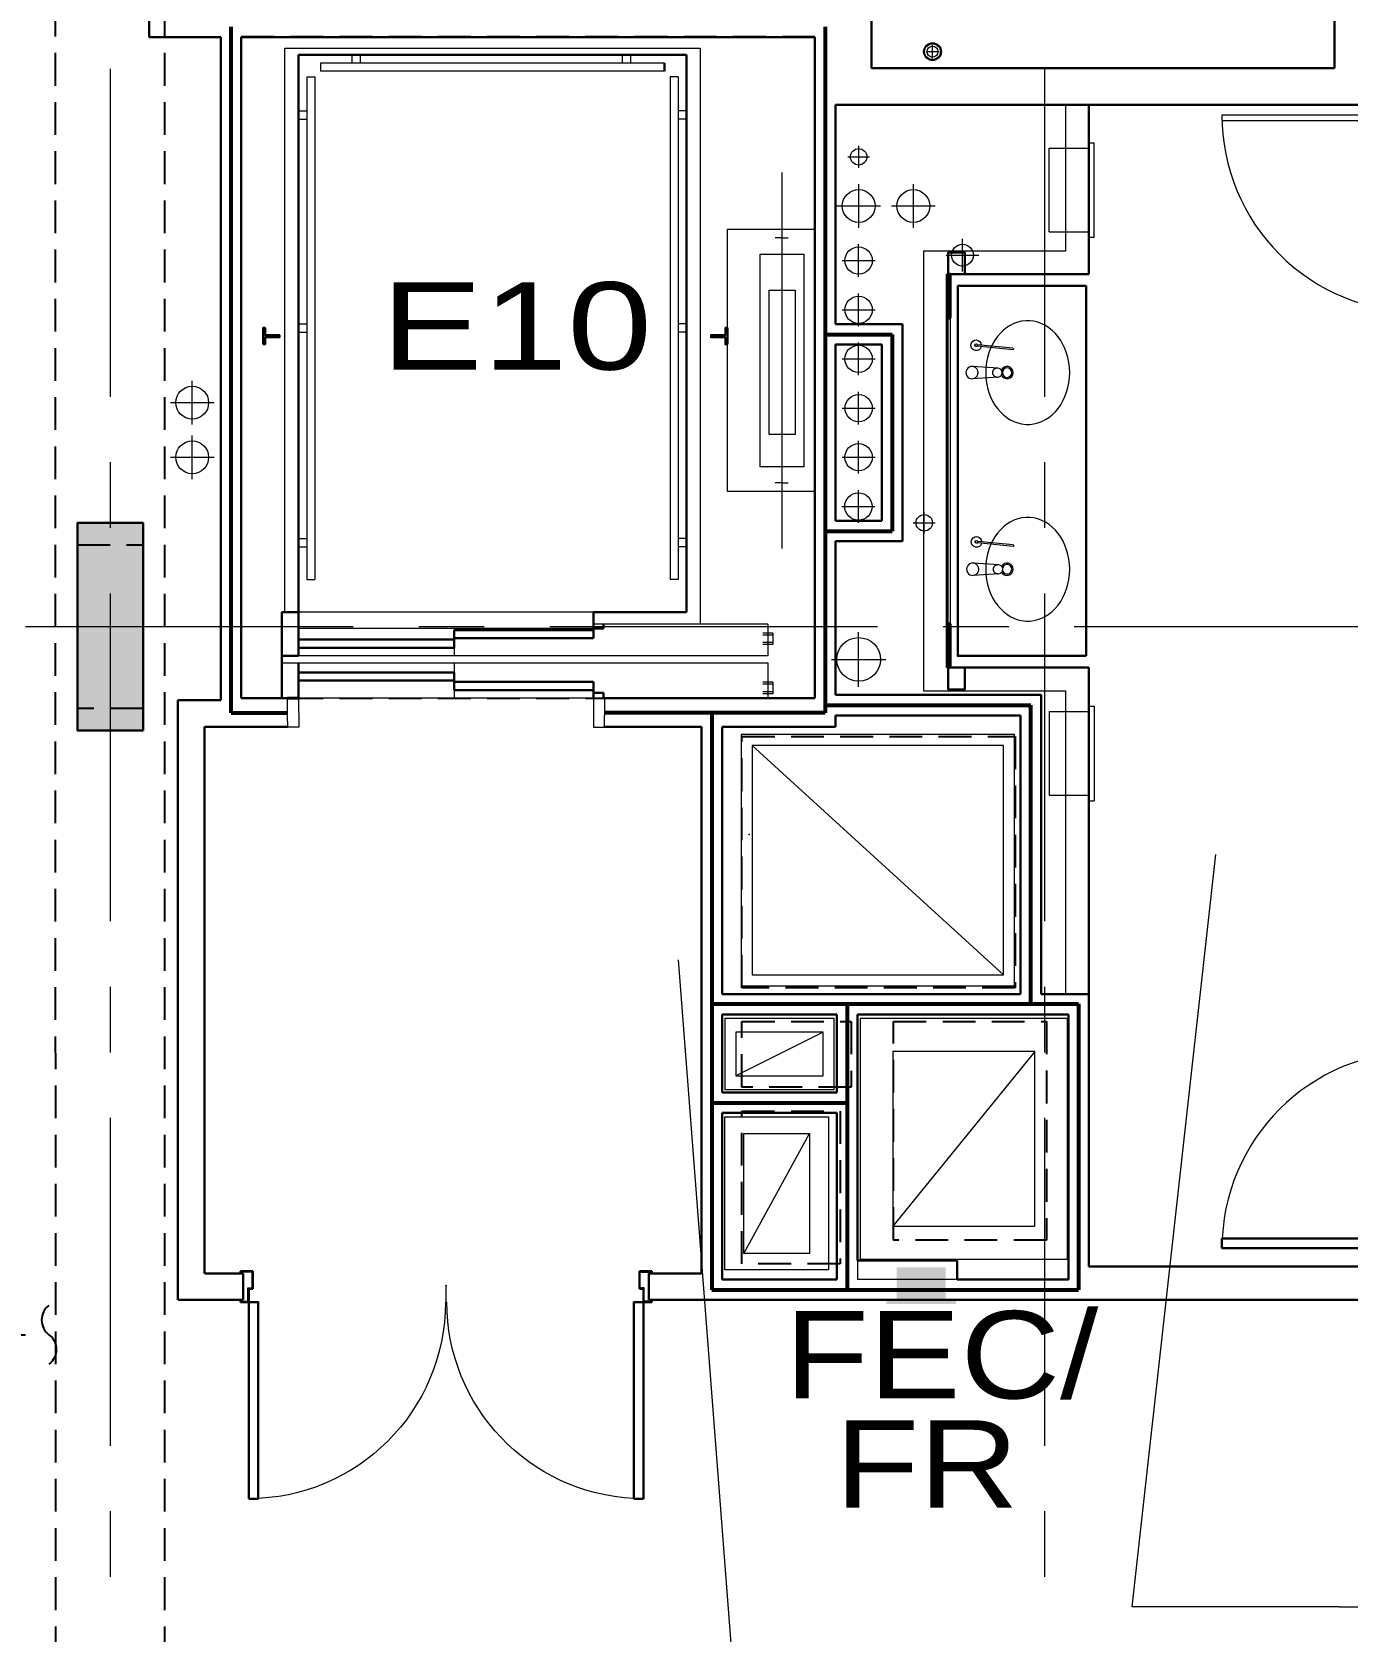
# Model space of a CAD drawing. Header units: inches. Extents: x -26500 to -19632, y -3347 to 2257.
# Drawn here: x -22155.4 to -21914.6, y 483.3 to 776 of the extents above; entities that cross this region are included whole.
import ezdxf
from ezdxf.enums import TextEntityAlignment as Align

# ---------------------------------------------------------------- set-up
doc = ezdxf.new("R2010")
doc.units = ezdxf.units.IN
doc.header["$LTSCALE"] = 48
doc.header["$MEASUREMENT"] = 0
for name, pattern in [('A105$0$CENTER', [2, 1.25, -0.25, 0.25, -0.25]), ('A105$0$DGN Style 4', [377.27725, 188.5208, -94.2604, 0.235651, -94.2604]), ('A105$0$DGN Style 5', [1319.645598, 565.562399, -754.083199]), ('DCW2', [1.25, 0.875, -0.125, 0.125, -0.125]), ('NB - 9th floor_plan$0$HIDDEN2', [0.1875, 0.125, -0.0625])]:
    doc.linetypes.add(name, pattern=pattern)
for name, color, linetype in [('A105$0$A-ANNO-IDEN', 8, 'Continuous'), ('A105$0$A-ANNO-PATT-1-5', 8, 'Continuous'), ('A105$0$A-ANNO-TEXT', 8, 'Continuous'), ('A105$0$A-COLS-COL1-5', 8, 'Continuous'), ('A105$0$A-COUNTER', 8, 'Continuous'), ('A105$0$A-DOOR', 8, 'Continuous'), ('A105$0$A-DOOR-FRAM', 8, 'Continuous'), ('A105$0$A-EQPM-FEC', 8, 'Continuous'), ('A105$0$A-FLOR-EVTR', 8, 'Continuous'), ('A105$0$A-FLOR-OPENING', 8, 'Continuous'), ('A105$0$A-FLOR-PFIX', 8, 'Continuous'), ('A105$0$A-FLOR-SLAB', 8, 'Continuous'), ('A105$0$A-FLOR-SLEEVE', 8, 'Continuous'), ('A105$0$A-FLOR-SPCL', 8, 'Continuous'), ('A105$0$A-GRID-GRDP0-15', 8, 'Continuous'), ('A105$0$A-HVAC-RDFF', 8, 'Continuous'), ('A105$0$A-WALL-FULL-INTR', 8, 'Continuous'), ('A105$0$bc105-11 - A-FLOR-LEVL', 8, 'Continuous'), ('A105$0$bc105-11 - A-WALL-FIRE', 8, 'Continuous'), ('A105$0$bc105-11 - Level 30', 8, 'Continuous'), ('A105$0$E-RISER-SLEEVE', 8, 'Continuous'), ('NB - 9th floor_plan$0$stcbeams', 1, 'NB - 9th floor_plan$0$HIDDEN2'), ('NB - 9th floor_plan$0$STCCOLS1', 1, 'NB - 9th floor_plan$0$HIDDEN2'), ('NB - 9th floor_plan$0$STSLABEDGE', 1, 'NB - 9th floor_plan$0$HIDDEN2'), ('P-Domw-Cpip', 132, 'DCW2'), ('P-Pipe-Ftng @ 96', 134, 'Continuous'), ('XREF', 7, 'Continuous')]:
    doc.layers.add(name, color=color, linetype=linetype)
doc.styles.add('A105$0$Arial', font='arial.ttf', dxfattribs={"height": 0.076839})
doc.styles.add('A105$0$style-Arial', font='arial.ttf')

# ---------------------------------------------------------------- blocks, each defined once
blk = doc.blocks.new('NB - 9th floor_plan')
at = {"layer": 'NB - 9th floor_plan$0$stcbeams', "transparency": 33554687}
for p, q in [((-22151.01, 379.16), (-22151.03, 1009.17)), ((-22131.02, 379.16), (-22131.02, 1009.17))]:
    blk.add_line(p, q, dxfattribs=at)
at = {"layer": 'NB - 9th floor_plan$0$STCCOLS1', "transparency": 33554687}
blk.add_lwpolyline([(-22135.03, 652.15), (-22147.03, 652.15), (-22147.03, 682.15), (-22135.03, 682.15)], close=True, dxfattribs=at)
at = {"layer": 'NB - 9th floor_plan$0$STSLABEDGE', "transparency": 33554687}
for points in [[(-22117.03, 654.09), (-22012.03, 654.09), (-22012.03, 775.09), (-22117.03, 775.09)], [(-21975.39, 601.07), (-22025.39, 601.07), (-22025.39, 647.07), (-21975.39, 647.07)], [(-22005.39, 582.88), (-22025.39, 582.88), (-22025.39, 594.88), (-22005.39, 594.88)], [(-21969.64, 554.88), (-21997.64, 554.88), (-21997.64, 594.9), (-21969.64, 594.9)], [(-22007.4, 550.51), (-22025.4, 550.51), (-22025.4, 578.47), (-22007.4, 578.47)]]:
    blk.add_lwpolyline(points, close=True, dxfattribs=at)
blk = doc.blocks.new('Symbol-PipeContinues-Anno')
at = {"color": 0, "linetype": 'ByBlock'}
blk.add_lwpolyline([(0, 0.056, 0.5), (0, 0, -0.5), (0, -0.056)], format="xyb", dxfattribs=at)
blk = doc.blocks.new('A105$0$elev_sevr_5000_plan')
at = {"layer": 'A105$0$A-DOOR-FRAM', "linetype": 'Continuous', "lineweight": 13}
for p, q in [((-96.52, -124.17), (-96.52, -121.05)), ((-94.52, -121.05), (-94.5, -126.32)), ((-40.52, -121.05), (-40.5, -126.32)), ((-40.52, -121.05), (-38.52, -121.05)), ((-38.52, -121.05), (-38.52, -124.17)), ((-96.5, -126.32), (-96.52, -124.17)), ((-38.5, -126.32), (-38.52, -124.17)), ((-94.5, -126.32), (-96.5, -126.32)), ((-40.5, -126.32), (-38.5, -126.32))]:
    blk.add_line(p, q, dxfattribs=at)
at = {"layer": 'A105$0$A-DOOR-FRAM', "linetype": 'Continuous', "lineweight": 40}
blk.add_line((-94.52, -121.05), (-96.52, -121.05), dxfattribs=at)
at = {"layer": 'A105$0$A-FLOR-EVTR', "linetype": 'Continuous', "lineweight": 30}
for p, q in [((-23.52, -3.27), (-94.52, -3.27)), ((-94.52, -105.3), (-94.52, -3.27)), ((-27.52, -4.77), (-27.52, -6.27)), ((-23.52, -105.3), (-23.52, -3.27)), ((-94.52, -105.3), (-97.6, -105.3)), ((-97.6, -113.3), (-97.6, -105.3)), ((-94.52, -113.3), (-94.52, -105.3)), ((-40.52, -108.3), (-40.52, -105.3)), ((-23.52, -105.3), (-40.52, -105.3)), ((-40.52, -108.3), (-40.52, -106.3)), ((-38.69, -108.3), (-38.69, -107.55)), ((-40.52, -108.3), (-38.69, -108.3)), ((-97.6, -113.05), (-97.6, -121.05)), ((-94.52, -113.3), (-97.6, -113.3)), ((-94.52, -114.55), (-94.52, -121.05)), ((-40.52, -118.05), (-40.52, -121.05)), ((-40.52, -118.05), (-40.52, -120.05)), ((-94.52, -121.05), (-97.6, -121.05)), ((-40.52, -120.05), (-38.69, -120.05)), ((-38.69, -120.05), (-38.69, -121.05))]:
    blk.add_line(p, q, dxfattribs=at)
at = {"layer": 'A105$0$A-FLOR-EVTR', "linetype": 'Continuous', "lineweight": 0}
for p, q in [((-27.52, -4.77), (-90.52, -4.77)), ((-90.52, -4.77), (-90.52, -6.27)), ((-84.77, -3.27), (-84.77, -4.77)), ((-83.27, -3.27), (-83.27, -4.77)), ((-35.27, -3.27), (-35.27, -4.77)), ((-33.77, -3.27), (-33.77, -4.77)), ((-93.02, -7.27), (-91.52, -7.27)), ((-93.02, -7.27), (-93.02, -99.3)), ((-91.52, -7.27), (-91.52, -99.3)), ((-27.52, -6.27), (-90.52, -6.27)), ((-25.02, -7.27), (-26.52, -7.27)), ((-26.52, -7.27), (-26.52, -99.3)), ((-25.02, -7.27), (-25.02, -99.3)), ((-94.52, -13.52), (-93.02, -13.52)), ((-23.52, -13.52), (-25.02, -13.52)), ((-94.52, -15.02), (-93.02, -15.02)), ((-23.52, -15.02), (-25.02, -15.02)), ((-6.01, -36.79), (-7.26, -36.79)), ((-6.01, -39.75), (-6.01, -36.79)), ((-6.01, -36.79), (-4.87, -36.79)), ((-9.99, -39.75), (-2.02, -39.75)), ((-9.99, -78.66), (-9.99, -39.75)), ((-2.02, -39.75), (-2.02, -78.66)), ((-8.4, -72.75), (-8.39, -46.35)), ((-8.39, -46.35), (-3.62, -46.35)), ((-3.62, -46.35), (-3.62, -72.75)), ((-94.52, -52.53), (-93.02, -52.53)), ((-23.52, -52.53), (-25.02, -52.53)), ((-94.52, -54.03), (-93.02, -54.03)), ((-23.52, -54.03), (-25.02, -54.03)), ((-3.62, -72.75), (-8.4, -72.75)), ((-2.02, -78.66), (-9.99, -78.66)), ((-6.01, -81.62), (-6.01, -78.66)), ((-6.01, -81.62), (-7.26, -81.62)), ((-6.01, -81.62), (-4.87, -81.62)), ((-94.52, -91.8), (-93.02, -91.8)), ((-94.52, -93.3), (-93.02, -93.3)), ((-23.52, -91.8), (-25.02, -91.8)), ((-23.52, -93.3), (-25.02, -93.3)), ((-93.02, -99.3), (-91.52, -99.3)), ((-25.02, -99.3), (-26.52, -99.3)), ((-97.02, -105.3), (-94.52, -105.3)), ((-40.52, -105.3), (-94.52, -105.3)), ((-8.62, -107.5), (-40.52, -107.5)), ((-8.62, -107.5), (-8.62, -113.3)), ((-40.52, -108.3), (-94.52, -108.3)), ((-7.73, -109.11), (-9.52, -109.11)), ((-7.73, -109.48), (-9.52, -109.48)), ((-7.73, -110.86), (-9.52, -110.86)), ((-7.69, -109.11), (-7.69, -111.23)), ((-8.62, -113.3), (-94.52, -113.3)), ((-66.02, -111.8), (-66.02, -113.3)), ((-7.73, -111.23), (-9.52, -111.23)), ((-97.6, -114.55), (-8.62, -114.55)), ((-66.02, -114.55), (-66.02, -116.3)), ((-8.62, -114.55), (-8.62, -121.05)), ((-66.02, -119.55), (-66.02, -121.05)), ((-7.73, -118.11), (-9.52, -118.11)), ((-7.73, -118.48), (-9.52, -118.48)), ((-7.73, -119.86), (-9.52, -119.86)), ((-7.73, -118.11), (-7.73, -120.23)), ((-97.02, -121.05), (-94.52, -121.05)), ((-40.52, -121.05), (-94.52, -121.05)), ((-7.73, -120.23), (-9.52, -120.23))]:
    blk.add_line(p, q, dxfattribs=at)
at = {"layer": 'A105$0$A-FLOR-EVTR', "linetype": 'A105$0$DGN Style 4', "lineweight": 0}
blk.add_line((-6.01, -93.62), (-6.01, -24.79), dxfattribs=at)
at = {"layer": 'A105$0$A-FLOR-EVTR', "linetype": 'Continuous', "lineweight": 0, "flags": 128}
blk.add_lwpolyline([(-97.02, -105.3), (-97.02, -2.02), (-21.02, -2.02), (-21.02, -107.5)], dxfattribs=at)
at = {"layer": 'A105$0$A-FLOR-EVTR', "linetype": 'Continuous', "lineweight": 13, "flags": 128}
blk.add_lwpolyline([(0, -83.21), (-16.01, -83.21), (-16.01, -35.21), (0, -35.21)], dxfattribs=at)
at = {"layer": 'A105$0$A-FLOR-EVTR', "linetype": 'Continuous', "lineweight": 30, "flags": 128}
for points in [[(-101.02, -56.26), (-101.02, -53.26), (-100.64, -53.26), (-100.64, -54.57), (-98.02, -54.57), (-98.02, -54.95), (-100.64, -54.95), (-100.64, -56.26), (-101.02, -56.26)], [(-16.02, -56.26), (-16.02, -53.26), (-16.39, -53.26), (-16.39, -54.57), (-19.02, -54.57), (-19.02, -54.95), (-16.39, -54.95), (-16.39, -56.26), (-16.02, -56.26)]]:
    blk.add_lwpolyline(points, close=True, dxfattribs=at)
at = {"layer": 'A105$0$A-FLOR-EVTR', "linetype": 'Continuous', "lineweight": 30}
for points in [[(-66.02, -111.8), (-94.52, -111.8), (-94.52, -110.3), (-66.02, -110.3)], [(-40.52, -110.05), (-66.02, -110.05), (-66.02, -108.55), (-40.52, -108.55)], [(-66.02, -116.3), (-94.52, -116.3), (-94.52, -117.8), (-66.02, -117.8)], [(-40.52, -118.05), (-66.02, -118.05), (-66.02, -119.55), (-40.52, -119.55)]]:
    blk.add_3dface(points, dxfattribs=at)
at = {"layer": 'A105$0$A-WALL-FULL-INTR', "linetype": 'Continuous', "lineweight": 30}
for p, q in [((-105, -0.05), (0, -0.04)), ((-105, -0.05), (-105, -84.05)), ((-105, -0.05), (-105, -121.05)), ((0, -0.04), (0, -121.05)), ((-96.52, -121.05), (-105, -121.05)), ((-38.52, -121.05), (0, -121.05)), ((-11.99, -121.05), (0, -121.05))]:
    blk.add_line(p, q, dxfattribs=at)
blk = doc.blocks.new('*U858')
at = {"layer": 'A105$0$A-DOOR', "linetype": 'Continuous', "lineweight": 0}
blk.add_line((0, 15.19), (0, 18.24), dxfattribs=at)
at = {"layer": 'A105$0$A-DOOR', "linetype": 'Continuous', "lineweight": 0, "extrusion": (0, 0, -1)}
for centre, start, end in [((36.13, 15.19), 180, 270), ((-36.13, 15.19), 272.7863, 0)]:
    blk.add_arc(centre, 36, start, end, dxfattribs=at)
at = {"layer": 'A105$0$A-DOOR', "linetype": 'Continuous', "lineweight": 0}
for p in [(0, 18.24), (0, 15.19)]:
    blk.add_point(p, dxfattribs=at)
at = {"layer": 'A105$0$A-DOOR', "linetype": 'Continuous', "lineweight": 30}
for points in [[(-36.13, -20.81), (-34.38, -20.81), (-34.38, 15.19), (-36.13, 15.19)], [(36.13, -20.81), (34.38, -20.81), (34.38, 15.19), (36.13, 15.19)]]:
    blk.add_3dface(points, dxfattribs=at)
at = {"layer": 'A105$0$A-DOOR-FRAM', "linetype": 'Continuous', "lineweight": 30}
for p, q in [((-35.37, 20.81), (-37.63, 20.81)), ((-37.63, 20.81), (-37.63, 20.44)), ((-35.37, 17.61), (-35.37, 20.81)), ((35.37, 20.81), (37.63, 20.81)), ((35.37, 17.61), (35.37, 20.81)), ((37.63, 20.81), (37.63, 20.44)), ((-36.13, 15.19), (-36.13, 17.61)), ((-36.13, 17.61), (-35.37, 17.61)), ((36.13, 17.61), (35.37, 17.61)), ((36.13, 15.19), (36.13, 17.61)), ((-37.63, 15.19), (-37.63, 15.56)), ((-37.63, 15.19), (-36.13, 15.19)), ((37.63, 15.19), (36.13, 15.19)), ((37.63, 15.19), (37.63, 15.56))]:
    blk.add_line(p, q, dxfattribs=at)
at = {"layer": 'A105$0$A-DOOR-FRAM', "linetype": 'Continuous', "lineweight": 13}
for p, q in [((-35.52, 20.66), (-37.48, 20.66)), ((-37.48, 20.66), (-37.48, 20.44)), ((-35.52, 17.76), (-35.52, 20.66)), ((35.52, 17.76), (35.52, 20.66)), ((35.52, 20.66), (37.48, 20.66)), ((37.48, 20.66), (37.48, 20.44)), ((-37.48, 20.44), (-37.63, 20.44)), ((-36.28, 15.34), (-36.28, 17.76)), ((-36.28, 17.76), (-35.52, 17.76)), ((36.28, 17.76), (35.52, 17.76)), ((36.28, 15.34), (36.28, 17.76)), ((37.48, 20.44), (37.63, 20.44)), ((-37.63, 15.56), (-37.48, 15.56)), ((-37.48, 15.34), (-37.48, 15.56)), ((-37.48, 15.34), (-36.28, 15.34)), ((37.48, 15.34), (36.28, 15.34)), ((37.63, 15.56), (37.48, 15.56)), ((37.48, 15.34), (37.48, 15.56))]:
    blk.add_line(p, q, dxfattribs=at)
blk = doc.blocks.new('*U859')
at = {"layer": 'A105$0$A-EQPM-FEC', "linetype": 'Continuous', "lineweight": 13, "extrusion": (0, 0, -1)}
blk.add_hatch(color=256, dxfattribs=at).paths.add_polyline_path([(-6.38, -3.25), (-6.38, -2.5), (-4.5, -2.5), (-4.5, 3.5), (4.5, 3.5), (4.5, -2.5), (6.37, -2.5), (6.37, -3.25)])
at = {"layer": 'A105$0$A-EQPM-FEC', "linetype": 'Continuous', "lineweight": 13}
blk.add_line((6.38, -2.5), (-6.37, -2.5), dxfattribs=at)
blk = doc.blocks.new('*D787', base_point=(0, 0))
at = {"layer": 'A105$0$A-FLOR-SLEEVE', "linetype": 'Continuous', "lineweight": 0}
for p, q in [((0, -5), (0, 5)), ((-5, 0), (5, 0))]:
    blk.add_line(p, q, dxfattribs=at)
blk = doc.blocks.new('*U786')
at = {"layer": 'A105$0$A-FLOR-SLEEVE', "linetype": 'Continuous', "lineweight": 13}
blk.add_circle((0, 0), 4, dxfattribs=at)
at = {"layer": 'A105$0$A-FLOR-SLEEVE', "linetype": 'Continuous', "lineweight": 0}
blk.add_blockref('*D787', (0, 0), dxfattribs=at)
blk = doc.blocks.new('*D772', base_point=(0, 0))
at = {"layer": 'A105$0$A-FLOR-SLEEVE', "linetype": 'Continuous', "lineweight": 0}
for p, q in [((0, -4), (0, 4)), ((-4, 0), (4, 0))]:
    blk.add_line(p, q, dxfattribs=at)
blk = doc.blocks.new('*U771')
at = {"layer": 'A105$0$A-FLOR-SLEEVE', "linetype": 'Continuous', "lineweight": 13}
blk.add_circle((0, 0), 3, dxfattribs=at)
at = {"layer": 'A105$0$A-FLOR-SLEEVE', "linetype": 'Continuous', "lineweight": 0}
blk.add_blockref('*D772', (0, 0), dxfattribs=at)
blk = doc.blocks.new('*D783', base_point=(0, 0))
at = {"layer": 'A105$0$A-FLOR-SLEEVE', "linetype": 'Continuous', "lineweight": 0}
for p, q in [((-2, 0), (2, 0)), ((0, -2), (0, 2))]:
    blk.add_line(p, q, dxfattribs=at)
blk = doc.blocks.new('*U782')
at = {"layer": 'A105$0$A-FLOR-SLEEVE', "linetype": 'Continuous', "lineweight": 13}
blk.add_circle((0, 0), 1.5, dxfattribs=at)
at = {"layer": 'A105$0$A-FLOR-SLEEVE', "linetype": 'Continuous', "lineweight": 0}
blk.add_blockref('*D783', (0, 0), dxfattribs=at)
blk = doc.blocks.new('*D789', base_point=(0, 0))
at = {"layer": 'A105$0$A-FLOR-SLEEVE', "linetype": 'Continuous', "lineweight": 0}
for p, q in [((0, -3), (0, 3)), ((-3, 0), (3, 0))]:
    blk.add_line(p, q, dxfattribs=at)
blk = doc.blocks.new('*U788')
at = {"layer": 'A105$0$A-FLOR-SLEEVE', "linetype": 'Continuous', "lineweight": 13}
blk.add_circle((0, 0), 2.5, dxfattribs=at)
at = {"layer": 'A105$0$A-FLOR-SLEEVE', "linetype": 'Continuous', "lineweight": 0}
blk.add_blockref('*D789', (0, 0), dxfattribs=at)
blk = doc.blocks.new('*D797', base_point=(0, 0))
at = {"layer": 'A105$0$A-FLOR-SLEEVE', "linetype": 'Continuous', "lineweight": 0}
for p, q in [((0, -3), (0, 3)), ((-3, 0), (3, 0))]:
    blk.add_line(p, q, dxfattribs=at)
blk = doc.blocks.new('*U796')
at = {"layer": 'A105$0$A-FLOR-SLEEVE', "linetype": 'Continuous', "lineweight": 13}
blk.add_circle((0, 0), 2, dxfattribs=at)
at = {"layer": 'A105$0$A-FLOR-SLEEVE', "linetype": 'Continuous', "lineweight": 0}
blk.add_blockref('*D797', (0, 0), dxfattribs=at)
blk = doc.blocks.new('*U802')
at = {"linetype": 'Continuous', "lineweight": 0}
for p, q in [((-9.5, 0, 0), (9.5, 0, 0)), ((0, -9.5, 0), (0, 9.5, 0))]:
    blk.add_line(p, q, dxfattribs=at)
at = {"layer": 'A105$0$E-RISER-SLEEVE', "linetype": 'Continuous', "lineweight": 0}
for radius in [13, 11.6]:
    blk.add_circle((0, 0, 0), radius, dxfattribs=at)
at = {"layer": 'A105$0$E-RISER-SLEEVE', "linetype": 'Continuous', "lineweight": 13}
blk.add_circle((0, 0, 0), 8, dxfattribs=at)
blk = doc.blocks.new('*U827')
at = {"layer": 'A105$0$A-FLOR-SPCL', "linetype": 'Continuous', "lineweight": 13}
for p, q in [((-1.81, 9.2), (-2.75, 9.2)), ((-2.75, -8.11), (-2.75, 9.2)), ((-1.81, -8.11), (-1.81, 9.2)), ((5.44, 8.2), (-1.81, 8.2)), ((-1.81, -8.11), (-2.75, -8.11))]:
    blk.add_line(p, q, dxfattribs=at)
blk = doc.blocks.new('*U826')
at = {"layer": 'A105$0$A-FLOR-SPCL', "linetype": 'Continuous', "lineweight": 13}
for q in [(3.53, 8.71), (-3.72, -6.6)]:
    blk.add_line((3.53, -6.6), q, dxfattribs=at)
blk.add_blockref('*U827', (-1.91, 0.51), dxfattribs=at)
blk = doc.blocks.new('*U838')
at = {"layer": 'A105$0$A-FLOR-PFIX', "linetype": 'Continuous', "lineweight": 13}
for p, q in [((-3.96, -0.17), (2.55, 0.49)), ((-3.94, -0.42), (2.56, 0.24))]:
    blk.add_line(p, q, dxfattribs=at)
for centre, major_axis, start_param, end_param in [((2.76, 0.38), (0.187, -0.966), 4.749388, 10.782456), ((-3.95, -0.3), (-0.023, 0.121), 6.195472, 9.337065)]:
    blk.add_ellipse(centre, major_axis=major_axis, ratio=0.97753, start_param=start_param, end_param=end_param, dxfattribs=at)
at = {"layer": 'A105$0$A-FLOR-PFIX', "linetype": 'Continuous', "lineweight": 13, "extrusion": (0, 0, -1)}
blk.add_ellipse((2.76, 0.38), major_axis=(-0.047, 0.242), ratio=0.97753, dxfattribs=at)
blk = doc.blocks.new('*U839')
at = {"layer": 'A105$0$A-FLOR-PFIX', "linetype": 'Continuous', "lineweight": 13}
for p, q in [((-3.96, -0.17), (2.55, 0.49)), ((-3.94, -0.42), (2.56, 0.24))]:
    blk.add_line(p, q, dxfattribs=at)
for centre, major_axis, start_param, end_param in [((2.76, 0.38), (0.187, -0.966), 4.749388, 10.782456), ((-3.95, -0.3), (-0.023, 0.121), 6.195472, 9.337065)]:
    blk.add_ellipse(centre, major_axis=major_axis, ratio=0.97753, start_param=start_param, end_param=end_param, dxfattribs=at)
at = {"layer": 'A105$0$A-FLOR-PFIX', "linetype": 'Continuous', "lineweight": 13, "extrusion": (0, 0, -1)}
blk.add_ellipse((2.76, 0.38), major_axis=(-0.047, 0.242), ratio=0.97753, dxfattribs=at)
blk = doc.blocks.new('*U840')
at = {"layer": 'A105$0$bc105-11 - Level 30', "linetype": 'Continuous', "lineweight": 40}
for p, q in [((-0.16, -0.86), (0.16, -0.86)), ((-0.16, -8.89), (-0.16, -0.86)), ((0.16, -0.86), (0.16, -8.89)), ((0.16, -8.89), (-0.16, -8.89))]:
    blk.add_line(p, q, dxfattribs=at)
blk = doc.blocks.new('*U841')
at = {"layer": 'A105$0$bc105-11 - Level 30', "linetype": 'Continuous', "lineweight": 40}
for p, q in [((0.16, 4.02), (-0.16, 4.02)), ((-0.16, 4.02), (-0.16, -4.02)), ((0.16, -4.02), (0.16, 4.02)), ((-0.16, -4.02), (0.16, -4.02))]:
    blk.add_line(p, q, dxfattribs=at)
blk = doc.blocks.new('*U847')
at = {"layer": 'A105$0$A-FLOR-SPCL', "linetype": 'Continuous', "lineweight": 13}
for p, q in [((-1.81, 8.11), (-2.75, 8.11)), ((-2.75, 8.11), (-2.75, -9.2)), ((-1.81, 8.11), (-1.81, -9.2)), ((5.44, -8.2), (-1.81, -8.2)), ((-1.81, -9.2), (-2.75, -9.2))]:
    blk.add_line(p, q, dxfattribs=at)
blk = doc.blocks.new('*U846')
at = {"layer": 'A105$0$A-FLOR-SPCL', "linetype": 'Continuous', "lineweight": 13}
for q in [(-3.72, 6.6), (3.53, -8.71)]:
    blk.add_line((3.53, 6.6), q, dxfattribs=at)
blk.add_blockref('*U847', (-1.91, -0.51), dxfattribs=at)
blk = doc.blocks.new('*U814')
at = {"layer": 'A105$0$A-COUNTER', "linetype": 'Continuous', "lineweight": 30, "extrusion": (-1.35827e-43, -6.15442e-35, -1), "flags": 128}
blk.add_lwpolyline([(1146, 68), (1334, 68), (1334, 610), (1146, 610), (1146, 68)], dxfattribs=at)
at = {"layer": 'A105$0$A-DOOR', "linetype": 'Continuous', "lineweight": 13}
for p, q in [((-660, 860), (-947, 860)), ((-947, 860), (-947, 852)), ((-946.9, 852), (-660, 852))]:
    blk.add_line(p, q, dxfattribs=at)
at = {"layer": 'A105$0$A-DOOR', "linetype": 'Continuous', "lineweight": 0}
for centre, radius, start, end in [((-659.3, 859.7), 287.8, 179.9485, 270.0515), ((-659.3, 859.7), 287.8, 179.9485, 181.5396), ((-659, -799.2), 288, 90, 180)]:
    blk.add_arc(centre, radius, start, end, dxfattribs=at)
at = {"layer": 'A105$0$A-DOOR', "linetype": 'Continuous', "lineweight": 30}
blk.add_3dface([(-947, -799.2), (-947, -785.2), (-659, -785.2), (-659, -799.2)], dxfattribs=at)
at = {"layer": 'A105$0$A-FLOR-PFIX', "linetype": 'Continuous', "lineweight": 13}
for p, q in [((-1275, 489.5), (-1312.6, 492)), ((-1275, 476.5), (-1312.6, 474)), ((-1274, 201.5), (-1311.6, 204)), ((-1274, 188.5), (-1311.6, 186))]:
    blk.add_line(p, q, dxfattribs=at)
for centre in [(-1313.2, 483), (-1312.2, 195)]:
    blk.add_arc(centre, 8.99, 86.2194, 273.7806, dxfattribs=at)
at = {"layer": 'A105$0$A-FLOR-PFIX', "linetype": 'A105$0$DGN Style 5', "lineweight": 0}
for centre in [(-1313.2, 483), (-1312.2, 195)]:
    blk.add_arc(centre, 8.99, 285.9103, 86.2194, dxfattribs=at)
at = {"layer": 'A105$0$A-FLOR-PFIX', "linetype": 'Continuous', "lineweight": 13}
for centre, major_axis, ratio, start_param, end_param in [((-1231.5, 483), (0, 76), 0.809169, 1.671656, 7.753122), ((-1276, 483), (-7.11, 0), 0.92221, 1.713861, 4.569325), ((-1231.5, 195), (0, 76), 0.809169, 1.671829, 7.752253), ((-1275, 195), (-7.11, 0), 0.92221, 1.713861, 4.569325)]:
    blk.add_ellipse(centre, major_axis=major_axis, ratio=ratio, start_param=start_param, end_param=end_param, dxfattribs=at)
at = {"layer": 'A105$0$A-FLOR-PFIX', "linetype": 'Continuous', "lineweight": 0}
for centre, major_axis, start_param, end_param in [((-1261.8, 483), (0, -9), 5.098152, 10.610762), ((-1261.8, 483), (0, -7), 4.747561, 10.996484), ((-1261.8, 195), (0, -9), 5.208291, 10.500675), ((-1261.8, 195), (0, -7), 5.027949, 10.681021)]:
    blk.add_ellipse(centre, major_axis=major_axis, ratio=0.97753, start_param=start_param, end_param=end_param, dxfattribs=at)
at = {"layer": 'A105$0$A-FLOR-PFIX', "linetype": 'A105$0$DGN Style 5', "lineweight": 13}
for centre in [(-1231.5, 483), (-1231.5, 195)]:
    blk.add_ellipse(centre, major_axis=(0, 76), ratio=0.809169, start_param=1.470832, end_param=1.671656, dxfattribs=at)
at = {"layer": 'A105$0$A-FLOR-PFIX', "linetype": 'A105$0$DGN Style 5', "lineweight": 0}
for centre in [(-1276, 483), (-1275, 195)]:
    blk.add_ellipse(centre, major_axis=(-7.11, 0), ratio=0.92221, start_param=4.712389, end_param=7.853982, dxfattribs=at)
at = {"layer": 'A105$0$A-WALL-FULL-INTR', "linetype": 'Continuous', "lineweight": 30}
for p, q in [((-656, 875), (-1142, 875)), ((-1142, 627), (-1142, 875)), ((-1350, 51), (-1350, 627)), ((-1142, 627), (-1350, 627)), ((-1142, 51), (-1350, 51)), ((-1142, 51), (-1142, -826)), ((-656, -826), (-1142, -826)), ((-1142, -875), (-360, -875))]:
    blk.add_line(p, q, dxfattribs=at)
for points in [[(-1323.8, 627), (-1323.8, 659), (-1347.8, 659), (-1347.8, 627)], [(-1323.8, 51), (-1323.8, 19), (-1347.8, 19), (-1347.8, 51)]]:
    blk.add_3dface(points, dxfattribs=at)
at = {"layer": 'A105$0$bc105-11 - Level 30', "linetype": 'Continuous', "lineweight": 13}
blk.add_3dface([(-1345.3, 115.8), (-1348, 115.8), (-1348, 562.2), (-1345.3, 562.2)], dxfattribs=at)
at = {"layer": 'A105$0$A-FLOR-PFIX', "linetype": 'Continuous', "lineweight": 13, "extrusion": (0, 0, -1), "xscale": 8, "yscale": 8, "zscale": 8}
for name, p in [('*U838', (1285, 519.9)), ('*U839', (1284.5, 231.9))]:
    blk.add_blockref(name, p, dxfattribs=at)
at = {"layer": 'A105$0$A-FLOR-SPCL', "linetype": 'Continuous', "lineweight": 13, "extrusion": (0, 0, -1), "xscale": 8, "yscale": 8, "zscale": 8}
for name, p in [('*U826', (1171.7, 742)), ('*U846', (1171.7, -66.3))]:
    blk.add_blockref(name, p, dxfattribs=at)
at = {"layer": 'A105$0$bc105-11 - Level 30', "linetype": 'Continuous', "lineweight": 40, "extrusion": (0, 0, -1), "xscale": 8, "yscale": 8, "zscale": 8}
for name, p in [('*U840', (1346.6, 633.9)), ('*U841', (1346.6, 83.1))]:
    blk.add_blockref(name, p, dxfattribs=at)
blk = doc.blocks.new('A105')
at = {"layer": 'A105$0$A-ANNO-IDEN', "lineweight": 0, "transparency": 33554687}
blk.add_line((-21916.0803, 487.7276, 0.2066), (-21953.9386, 487.7276, 0.2066), dxfattribs=at)
at = {"layer": 'A105$0$A-ANNO-IDEN', "lineweight": 13, "transparency": 33554687}
blk.add_line((-21916.0803, 487.7276, 0.2066), (-21764.1841, 487.7276, 0.2066), dxfattribs=at)
at = {"layer": 'A105$0$A-ANNO-IDEN', "lineweight": 0, "transparency": 33554687, "elevation": 0.2066, "flags": 128}
for points in [[(-21953.9386, 487.7276), (-21938.6191, 625.4578)], [(-21916.0803, 240.3205), (-22008.7927, 240.3205), (-22037.0254, 606.1669)]]:
    blk.add_lwpolyline(points, dxfattribs=at)
at = {"layer": 'A105$0$A-ANNO-PATT-1-5', "transparency": 33554687}
blk.add_solid([(-22135.0285, 648.1544), (-22147.0285, 648.1544), (-22135.0285, 686.1544), (-22147.0285, 686.1544)], dxfattribs=at)
at = {"layer": 'A105$0$A-COLS-COL1-5', "lineweight": 30, "transparency": 33554687}
blk.add_3dface([(-22135.0285, 648.1544), (-22147.0285, 648.1544), (-22147.0285, 686.1544), (-22135.0285, 686.1544)], dxfattribs=at)
at = {"layer": 'A105$0$A-FLOR-OPENING', "lineweight": 0, "transparency": 33554687}
for points in [[(-22117.0336, 775.0451), (-22012.0338, 775.0451), (-22012.0338, 654.0449), (-22117.0336, 654.0449)], [(-21975.5236, 647.4074), (-22025.5236, 647.4074), (-22025.5236, 601.4074), (-21975.5236, 601.4074)], [(-22008.5236, 595.4074), (-22028.5236, 595.4074), (-22028.5236, 582.4074), (-22008.5236, 582.4074)], [(-21965.7736, 595.4074), (-22003.7736, 595.4074), (-22003.7736, 551.4074), (-21965.7736, 551.4074)], [(-22028.5236, 577.4074), (-22009.5236, 577.4074), (-22009.5236, 549.4074), (-22028.5236, 549.4074)]]:
    blk.add_3dface(points, dxfattribs=at)
at = {"layer": 'A105$0$A-FLOR-SLAB', "lineweight": 0, "transparency": 33554687}
for points in [[(-22117.0336, 775.0451), (-22117.0304, 775.0451), (-22117.0304, 775.0451), (-22117.0336, 775.0451)], [(-21965.7736, 595.4074), (-22003.7736, 595.4074), (-22003.7736, 551.4074), (-21965.7736, 551.4074)]]:
    blk.add_3dface(points, dxfattribs=at)
at = {"layer": 'A105$0$A-GRID-GRDP0-15', "linetype": 'A105$0$CENTER', "lineweight": 0, "transparency": 33554687}
for p, q in [((-22141.0236, 2113.2362), (-22141.0236, -676.9042)), ((-21970.0136, 2113.2362), (-21970.0136, 382.209)), ((-23884.5631, 667.1574), (-20368.7317, 667.1574))]:
    blk.add_line(p, q, dxfattribs=at)
at = {"layer": 'A105$0$A-HVAC-RDFF', "lineweight": 0, "transparency": 33554687}
for p, q in [((-22023.5236, 645.4074), (-21977.5236, 603.4074)), ((-22010.5236, 592.9074), (-22026.5236, 584.9074)), ((-21971.7736, 589.4074), (-21997.7736, 557.4074)), ((-22025.0236, 552.4074), (-22013.0236, 574.4074))]:
    blk.add_line(p, q, dxfattribs=at)
at = {"layer": 'A105$0$A-HVAC-RDFF', "lineweight": 13, "transparency": 33554687}
for points in [[(-21977.5236, 645.4074), (-22023.5236, 645.4074), (-22023.5236, 603.4074), (-21977.5236, 603.4074)], [(-22010.5236, 592.9074), (-22026.5236, 592.9074), (-22026.5236, 584.9074), (-22010.5236, 584.9074)], [(-21971.7736, 589.4074), (-21997.7736, 589.4074), (-21997.7736, 557.4074), (-21971.7736, 557.4074)], [(-22025.0236, 574.4074), (-22013.0236, 574.4074), (-22013.0236, 552.4074), (-22025.0236, 552.4074)]]:
    blk.add_3dface(points, dxfattribs=at)
at = {"layer": 'A105$0$A-WALL-FULL-INTR', "lineweight": 30, "transparency": 33554687}
for p, q in [((-22133.8986, 1009.1697), (-22133.8986, 775.0447)), ((-22001.6486, 830.0266), (-22001.6486, 769.4071)), ((-21916.8879, 769.4071), (-21916.8881, 830.0523)), ((-22133.8986, 775.0447), (-22120.7887, 775.045)), ((-22120.7887, 775.045), (-22120.7914, 653.6699)), ((-21916.8879, 769.4071), (-22001.6486, 769.4071)), ((-21961.8886, 762.6596), (-22008.2838, 762.6596)), ((-22008.2838, 762.6596), (-22008.2838, 722.5323)), ((-22008.2838, 722.5323), (-21996.0135, 722.5323)), ((-21996.0135, 722.5323), (-21996.0135, 682.7845)), ((-22008.2838, 718.7823), (-21999.7635, 718.7823)), ((-22008.2838, 718.7823), (-22008.2838, 686.5345)), ((-21999.7635, 718.7823), (-21999.7635, 686.5345)), ((-22008.2838, 686.5345), (-21999.7635, 686.5345)), ((-22008.2838, 682.7845), (-21996.0135, 682.7845)), ((-22008.2838, 682.7845), (-22008.2837, 654.6597)), ((-22128.6375, 653.6697), (-22120.7914, 653.6699)), ((-22128.6375, 653.6697), (-22128.6373, 543.9097)), ((-21970.6388, 654.6597), (-22008.2837, 654.6597)), ((-21970.6388, 654.6597), (-21970.6399, 599.9096)), ((-21974.3881, 650.9102), (-22008.2843, 650.9102)), ((-22008.2843, 650.9102), (-22008.2843, 648.7979)), ((-21974.388, 650.9102), (-21974.3889, 599.9096)), ((-22123.7625, 648.7948), (-22108.5297, 648.7952)), ((-22123.7625, 648.7948), (-22123.7623, 548.7849)), ((-22050.5297, 648.7968), (-22032.7758, 648.7973)), ((-22032.7758, 548.7816), (-22032.7758, 648.7973)), ((-22029.0355, 648.7974), (-22029.0363, 599.9096)), ((-22029.0355, 648.7974), (-22008.2843, 648.7979)), ((-21974.3889, 599.9096), (-22029.0363, 599.9096)), ((-21961.8886, 599.9096), (-21970.64, 599.9096)), ((-22029.0364, 596.1596), (-22029.0371, 581.9097)), ((-22008.0121, 596.1596), (-22029.0364, 596.1596)), ((-22008.0121, 596.1596), (-22008.0128, 581.9097)), ((-22004.2621, 596.1596), (-22004.2635, 551.16)), ((-21965.6386, 596.1596), (-22004.2621, 596.1596)), ((-21965.6386, 596.1596), (-21965.6386, 596.1595)), ((-21965.6386, 596.1595), (-21965.6386, 547.6596)), ((-22008.0128, 581.9097), (-22029.0371, 581.9097)), ((-22029.0371, 578.1597), (-22029.0378, 547.6597)), ((-22008.0129, 578.1597), (-22029.0371, 578.1597)), ((-22008.0129, 578.1597), (-22008.0136, 547.6597)), ((-22004.2635, 551.16), (-21985.9823, 551.16)), ((-21985.9823, 551.16), (-21985.9822, 547.6596)), ((-22123.6998, 548.7849), (-22116.6682, 548.7848)), ((-22116.6682, 543.9097), (-22116.6682, 548.7848)), ((-22042.4159, 543.9097), (-22042.4159, 548.7816)), ((-22042.4159, 548.7816), (-22032.7758, 548.7816)), ((-22029.0378, 547.6597), (-22008.0136, 547.6596)), ((-21985.9822, 547.6596), (-21965.6386, 547.6596)), ((-22128.5748, 543.9097), (-22116.6682, 543.9097)), ((-22042.4159, 543.9097), (-21961.8886, 543.9096))]:
    blk.add_line(p, q, dxfattribs=at)
at = {"layer": 'A105$0$A-WALL-FULL-INTR', "lineweight": 0, "transparency": 33554687}
for p in [(-22004.2635, 551.16), (-21985.9822, 547.6596)]:
    blk.add_line(p, (-22004.2635, 547.6596), dxfattribs=at)
at = {"layer": 'A105$0$A-WALL-FULL-INTR', "lineweight": 0, "transparency": 33554687, "flags": 128}
blk.add_lwpolyline([(-21966.1386, 762.6596), (-21966.1386, 735.9099), (-21992.1382, 735.9099), (-21992.1382, 655.4099), (-21966.1386, 655.4099), (-21966.1386, 599.9096)], dxfattribs=at)
at = {"layer": 'A105$0$bc105-11 - A-FLOR-LEVL', "lineweight": 0, "transparency": 33554687}
blk.add_point((-22024.0668, 629.0827), dxfattribs=at)
at = {"layer": 'A105$0$bc105-11 - A-WALL-FIRE', "lineweight": 53, "transparency": 33554687}
for p, q in [((-22118.9111, 651.3996), (-22118.9111, 776.9229)), ((-22010.1588, 776.9229), (-22010.1587, 651.3996)), ((-22010.1588, 720.6573), (-21997.8885, 720.6573)), ((-21997.8885, 720.6573), (-21997.8885, 684.6595)), ((-22010.1588, 684.6595), (-21997.8885, 684.6595)), ((-22010.1523, 652.7849), (-21972.5134, 652.7849)), ((-21972.5127, 598.0493), (-21972.5134, 652.7849)), ((-22118.9111, 651.3996), (-22108.5488, 651.3996)), ((-22010.1587, 651.3996), (-22050.5488, 651.3996)), ((-22030.9105, 651.3996), (-22030.9105, 545.7847)), ((-22030.9102, 598.1303), (-21963.7633, 598.1303)), ((-22006.1085, 598.1304), (-22006.1088, 545.7846)), ((-21963.7633, 598.1303), (-21963.7636, 545.7846)), ((-22030.9105, 580.0013), (-22006.1086, 580.0013)), ((-22030.9105, 545.7847), (-21963.7636, 545.7846))]:
    blk.add_line(p, q, dxfattribs=at)
at = {"layer": 'A105$0$A-DOOR', "lineweight": 30, "transparency": 33554687}
blk.add_blockref('*U858', (-22079.5421, 528.3472), dxfattribs=at)
at = {"layer": 'A105$0$A-EQPM-FEC', "lineweight": 13, "transparency": 33554687}
blk.add_blockref('*U859', (-21992.5731, 546.4101), dxfattribs=at)
at = {"layer": 'A105$0$A-FLOR-SLEEVE', "lineweight": 13, "transparency": 33554687}
for name, p in [('*U782', (-22004.0208, 753.1564)), ('*U771', (-22004.0135, 744.1572)), ('*U771', (-21994.0135, 744.1572)), ('*U796', (-21985.0236, 735.1574)), ('*U788', (-22004.0275, 734.1572)), ('*U788', (-22004.0275, 725.1572)), ('*U788', (-22004.0275, 716.1572)), ('*U771', (-22126.0135, 708.1572)), ('*U788', (-22004.0235, 707.1573)), ('*U771', (-22126.0135, 698.1572)), ('*U788', (-22004.0275, 698.1581)), ('*U788', (-22004.0767, 689.1594, 0)), ('*U782', (-21992.0237, 686.1574)), ('*U786', (-22004.0237, 661.1574))]:
    blk.add_blockref(name, p, dxfattribs=at)
at = {"layer": 'A105$0$A-WALL-FULL-INTR', "lineweight": 30, "transparency": 33554687}
blk.add_blockref('A105$0$elev_sevr_5000_plan', (-22012.0338, 775.0919), dxfattribs=at)
at = {"layer": 'A105$0$A-WALL-FULL-INTR', "lineweight": 30, "transparency": 33554687, "xscale": 0.125, "yscale": 0.125, "zscale": 0.125}
blk.add_blockref('*U814', (-21819.1383, 653.2845), dxfattribs=at)
at = {"layer": 'A105$0$E-RISER-SLEEVE', "lineweight": 13, "transparency": 33554687, "xscale": 0.125, "yscale": 0.125, "zscale": 0.125}
blk.add_blockref('*U802', (-21990.5022, 772.407, 0.0002), dxfattribs=at)
at = {"layer": 'A105$0$A-ANNO-TEXT', "lineweight": 70, "transparency": 33554687, "style": 'A105$0$Arial', "width": 1.246875}
blk.add_text('E10', height=16, dxfattribs=at).set_placement((-22091.4344, 714.2015))
at = {"layer": 'A105$0$A-ANNO-TEXT', "lineweight": 13, "transparency": 33554687, "style": 'A105$0$style-Arial', "width": 1.128125}
for s, p in [('FEC/', (-21988.8659, 541.8774, 0.2066)), ('FR', (-21991.5459, 521.8774, 0.2066))]:
    blk.add_text(s, height=16, dxfattribs=at).set_placement(p, align=Align.TOP_CENTER)

msp = doc.modelspace()

# ---------------------------------------------------------------- linework, layer by layer
at = {"layer": 'P-Domw-Cpip'}
msp.add_line((-22318.52, 537.55), (-22152.25, 537.55), dxfattribs=at)

# ---------------------------------------------------------------- block references
at = {"layer": 'P-Pipe-Ftng @ 96', "xscale": 96, "yscale": 96, "zscale": 96}
msp.add_blockref('Symbol-PipeContinues-Anno', (-22152.25, 537.55), dxfattribs=at)
at = {"layer": 'XREF', "transparency": 33554467}
msp.add_blockref('A105', (0, 0), dxfattribs=at)
at = {"layer": 'XREF'}
msp.add_blockref('NB - 9th floor_plan', (0, 0), dxfattribs=at)

doc.saveas('drawing.dxf')
